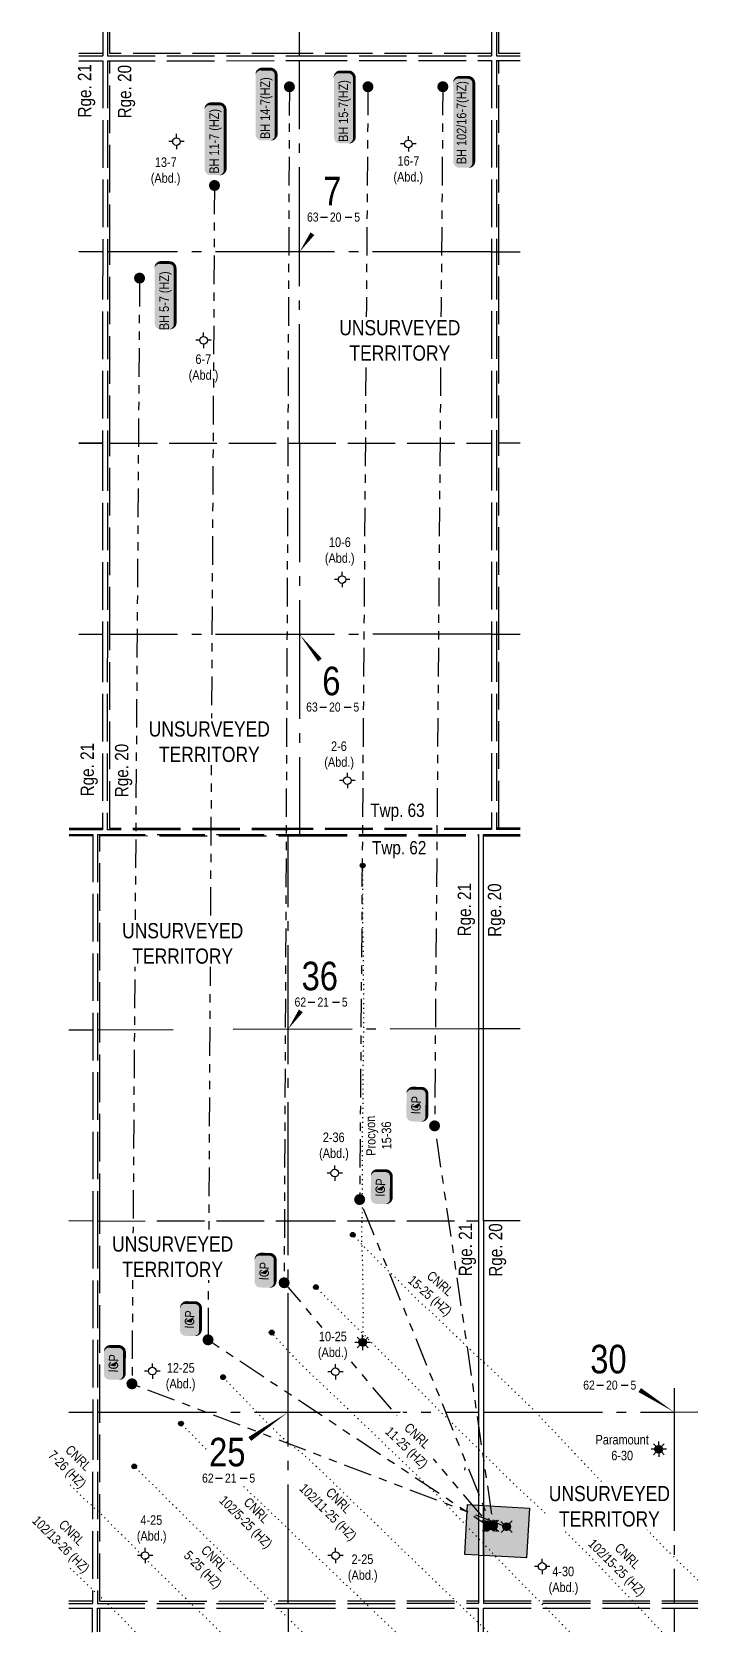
# Model space of a CAD drawing. Extents: x 492570 to 504268, y 6024618 to 6032974.
# Drawn here: x 502213 to 502913, y 6028718 to 6030400 of the extents above; entities that cross this region are included whole.
import ezdxf
from ezdxf.enums import TextEntityAlignment as Align

# ---------------------------------------------------------------- set-up
doc = ezdxf.new("R2010")
doc.units = 0
doc.header["$LTSCALE"] = 5
doc.header["$PDMODE"] = 34
doc.header["$PDSIZE"] = 0.03
for name, pattern in [('foc-DOT', [1, 0.2, -0.8]), ('foc-DRILLPATH', [14.75, 6, -1.75, 1.75, -1.75, 1.75, -1.75]), ('foc-QUARTERLINE', [33, 25, -3, 2, -3]), ('foc-TRAV', [1.875, 1.25, -0.625]), ('foc-UNSURVEYED', [12.5, 10, -2.5])]:
    doc.linetypes.add(name, pattern=pattern)
for name, color, linetype in [('10', 1, 'Continuous'), ('100052506221W500', 7, 'Continuous'), ('100112506221W500', 7, 'Continuous'), ('100153606221W500', 7, 'Continuous'), ('102052506221W500', 7, 'Continuous'), ('102112506221W500', 7, 'Continuous'), ('102152506221W500', 7, 'Continuous'), ('9', 3, 'Continuous'), ('AS-DRILL-T', 8, 'Continuous'), ('CG-NOTES', 7, 'Continuous'), ('D-TXT', 6, 'Continuous'), ('DETAIL-HZ-Existing', 8, 'foc-DOT'), ('DRILL-T', 8, 'Continuous'), ('F-WS-S', 8, 'Continuous'), ('L-MON', 1, 'Continuous'), ('L-QSEC', 8, 'foc-QUARTERLINE'), ('L-SEC', 7, 'Continuous'), ('L-SECLBL', 7, 'Continuous'), ('L-SECQ', 8, 'foc-QUARTERLINE'), ('L-UNS-T', 3, 'Continuous'), ('L-USEC', 7, 'foc-UNSURVEYED'), ('P-PDRILLPATH', 12, 'foc-DRILLPATH'), ('P-PROPOSED', 10, 'Continuous'), ('P-PROPOSED-H', 21, 'Continuous'), ('P-TRAV', 4, 'foc-TRAV'), ('T-CREEK', 160, 'Continuous')]:
    doc.layers.add(name, color=color, linetype=linetype)
doc.layers.add('F-WS-T', color=190, linetype='Continuous', lineweight=9)
doc.styles.add('80', font='ARIALN.TTF', dxfattribs={"height": 10})
doc.styles.add('80L', font='ARIALN.TTF', dxfattribs={"height": 10})
doc.styles.add('foc-LtypeFont', font='ARIALN.TTF', dxfattribs={"height": 7.35})
doc.styles.add('SIMPLEX', font='ARIALN.TTF')
doc.linetypes.add('foc-TOPO-flowdirection-NOLINE', pattern='A,0,[">",foc-LtypeFont,S=0.3,R=0,X=0,Y=-0.945],-20,[">",foc-LtypeFont,S=0.3,R=0,X=0,Y=-0.945],0', length=20)

# ---------------------------------------------------------------- blocks, each defined once
blk = doc.blocks.new('L-SECLBL')
at = {"layer": '9', "color": 7}
for p, q in [((-5.1, -27.8), (-12.3, -27.8)), ((20.7, -27.8), (13.5, -27.8))]:
    blk.add_line(p, q, dxfattribs=at)
at = {"layer": '10', "color": 2, "style": 'SIMPLEX'}
blk.add_attdef('SEC', text='', height=30, dxfattribs=at).set_placement((0, 0), align=Align.MIDDLE)
at = {"layer": '10', "color": 5, "style": '80L'}
blk.add_attdef('TWP', text='', height=9.5, dxfattribs=at).set_placement((-14.4, -27.4), align=Align.MIDDLE_RIGHT)
blk.add_attdef('RGE', text='', height=9.5, dxfattribs=at).set_placement((3.6, -27.4), align=Align.MIDDLE_CENTER)
blk.add_attdef('MER', text='', height=9.5, dxfattribs=at).set_placement((23.2, -27.4), align=Align.MIDDLE_LEFT)
blk = doc.blocks.new('GABD')
for p, q in [((-0.81, 0), (-1.62, 0)), ((0, 0.81), (0, 1.62)), ((1.62, 0), (0.81, 0)), ((0, -0.81), (0, -1.62))]:
    blk.add_line(p, q)
blk.add_circle((0, 0), 0.8)
blk = doc.blocks.new('GAS')
h = blk.add_hatch(color=255)
h.dxf.hatch_style = 1
edge = h.paths.add_edge_path()
edge.add_arc((0, 0), 0.9, 0, 360)
for p, q in [((-0.81, 0), (-1.62, 0)), ((-0.57, 0.57), (-1.14, 1.14)), ((0, 0.81), (0, 1.62)), ((0.57, 0.57), (1.14, 1.14)), ((1.62, 0), (0.81, 0)), ((-0.57, -0.57), (-1.14, -1.14)), ((0, -0.81), (0, -1.62)), ((1.14, -1.14), (0.57, -0.57))]:
    blk.add_line(p, q)
blk.add_circle((0, 0), 0.8)
blk = doc.blocks.new('*U81')
h = blk.add_hatch(color=254)
edge = h.paths.add_edge_path()
edge.add_line((-29, -11.5), (29, -11.5))
edge.add_arc((29, -5.5), 6, 270, 360)
edge.add_line((35, -5.5), (35, 4))
edge.add_arc((29, 4), 6, 0, 90)
edge.add_line((29, 10), (-29, 10))
edge.add_arc((-29, 4), 6, 90, 180)
edge.add_line((-35, 4), (-35, -5.5))
edge.add_arc((-29, -5.5), 6, 180, 270)
at = {"color": 1, "flags": 128}
blk.add_lwpolyline([(-29, -11.5, 3, 3, 0), (29, -11.5, 3, 3, 0.414214), (35, -5.5, 3, 3, 0), (35, 4, 3, 0, 0.414214), (29, 10, 0, 0, 0), (-29, 10, 0, 0, 0.414214), (-35, 4, 0, 0, 0), (-35, -5.5, 0, 3, 0.414214)], format="xyseb", close=True, dxfattribs=at)
blk.add_lwpolyline([(-21, -5, 0, 10, 0), (0, 0, 5, 5, 0)], format="xyseb", dxfattribs=at)
at = {"color": 1, "style": '80'}
blk.add_attdef('ENTER_TEXT_001', (-36, -5), '', height=10, dxfattribs=at)
blk = doc.blocks.new('*U83')
h = blk.add_hatch(color=254)
edge = h.paths.add_edge_path()
edge.add_line((-31.5, -11.5), (31.5, -11.5))
edge.add_arc((31.5, -5.5), 6, 270, 360)
edge.add_line((37.5, -5.5), (37.5, 4))
edge.add_arc((31.5, 4), 6, 0, 90)
edge.add_line((31.5, 10), (-31.5, 10))
edge.add_arc((-31.5, 4), 6, 90, 180)
edge.add_line((-37.5, 4), (-37.5, -5.5))
edge.add_arc((-31.5, -5.5), 6, 180, 270)
at = {"color": 1, "flags": 128}
blk.add_lwpolyline([(-31.5, -11.5, 3, 3, 0), (31.5, -11.5, 3, 3, 0.414214), (37.5, -5.5, 3, 3, 0), (37.5, 4, 3, 0, 0.414214), (31.5, 10, 0, 0, 0), (-31.5, 10, 0, 0, 0.414214), (-37.5, 4, 0, 0, 0), (-37.5, -5.5, 0, 3, 0.414214)], format="xyseb", close=True, dxfattribs=at)
blk.add_lwpolyline([(-21, -5, 0, 10, 0), (0, 0, 5, 5, 0)], format="xyseb", dxfattribs=at)
at = {"color": 1, "style": '80'}
blk.add_attdef('ENTER_TEXT_001', (-36, -5), '', height=10, dxfattribs=at)
blk = doc.blocks.new('plbh')
at = {"layer": 'L-MON'}
h = blk.add_hatch(color=255, dxfattribs=at)
h.dxf.hatch_style = 1
edge = h.paths.add_edge_path()
edge.add_arc((0, 0), 1.16, 0, 360)
h = blk.add_hatch(color=256, dxfattribs=at)
h.dxf.hatch_style = 1
h.paths.add_polyline_path([(-0.96, 0, 1), (0.96, 0, 1)])
h.paths.add_polyline_path([(0.91, 0, -1), (-0.91, 0, -1)], flags=16)
h.paths.add_polyline_path([(0.45, 0, -1), (-0.45, 0, -1)], flags=0)
h = blk.add_hatch(color=256, dxfattribs=at)
h.dxf.hatch_style = 1
h.paths.add_polyline_path([(-0.45, 0, 1), (0.45, 0, 1)])
h.paths.add_polyline_path([(0.4, 0, -1), (-0.4, 0, -1)], flags=16)
at = {"layer": 'L-MON', "color": 240}
for radius in [0.96, 0.91, 0.45, 0.4]:
    blk.add_circle((0, 0), radius, dxfattribs=at)
blk = doc.blocks.new('BH-Existing')
at = {"layer": 'AS-DRILL-T'}
h = blk.add_hatch(color=256, dxfattribs=at)
h.dxf.hatch_style = 1
edge = h.paths.add_edge_path()
edge.add_arc((0, 0), 0.5, 0, 360)
blk.add_circle((0, 0), 0.5, dxfattribs=at)
blk = doc.blocks.new('*U91')
h = blk.add_hatch(color=254)
edge = h.paths.add_edge_path()
edge.add_line((-11.5, -11.5), (11.5, -11.5))
edge.add_arc((11.5, -5.5), 6, 270, 360)
edge.add_line((17.5, -5.5), (17.5, 4))
edge.add_arc((11.5, 4), 6, 0, 90)
edge.add_line((11.5, 10), (-11.5, 10))
edge.add_arc((-11.5, 4), 6, 90, 180)
edge.add_line((-17.5, 4), (-17.5, -5.5))
edge.add_arc((-11.5, -5.5), 6, 180, 270)
at = {"color": 1, "flags": 128}
blk.add_lwpolyline([(-11.5, -11.5, 3, 3, 0), (11.5, -11.5, 3, 3, 0.414214), (17.5, -5.5, 3, 3, 0), (17.5, 4, 3, 0, 0.414214), (11.5, 10, 0, 0, 0), (-11.5, 10, 0, 0, 0.414214), (-17.5, 4, 0, 0, 0), (-17.5, -5.5, 0, 3, 0.414214)], format="xyseb", close=True, dxfattribs=at)
blk.add_lwpolyline([(-3.6, -1.8, 0, 10, 0), (0, 0, 5, 5, 0)], format="xyseb", dxfattribs=at)
at = {"color": 1, "style": '80'}
blk.add_attdef('ENTER_TEXT_001', (-36, -5), '', height=10, dxfattribs=at)
blk = doc.blocks.new('*U94')
h = blk.add_hatch(color=254)
edge = h.paths.add_edge_path()
edge.add_line((-41.5, -11.5), (41.5, -11.5))
edge.add_arc((41.5, -5.5), 6, 270, 360)
edge.add_line((47.5, -5.5), (47.5, 4))
edge.add_arc((41.5, 4), 6, 0, 90)
edge.add_line((41.5, 10), (-41.5, 10))
edge.add_arc((-41.5, 4), 6, 90, 180)
edge.add_line((-47.5, 4), (-47.5, -5.5))
edge.add_arc((-41.5, -5.5), 6, 180, 270)
at = {"color": 1, "flags": 128}
blk.add_lwpolyline([(-41.5, -11.5, 3, 3, 0), (41.5, -11.5, 3, 3, 0.414214), (47.5, -5.5, 3, 3, 0), (47.5, 4, 3, 0, 0.414214), (41.5, 10, 0, 0, 0), (-41.5, 10, 0, 0, 0.414214), (-47.5, 4, 0, 0, 0), (-47.5, -5.5, 0, 3, 0.414214)], format="xyseb", close=True, dxfattribs=at)
blk.add_lwpolyline([(-33.4, -2.8, 0, 10, 0), (0, 0, 5, 5, 0)], format="xyseb", dxfattribs=at)
at = {"color": 1, "style": '80'}
blk.add_attdef('ENTER_TEXT_001', (-36, -5), '', height=10, dxfattribs=at)
blk = doc.blocks.new('*U97')
h = blk.add_hatch(color=254)
edge = h.paths.add_edge_path()
edge.add_line((-31.5, -11.5), (31.5, -11.5))
edge.add_arc((31.5, -5.5), 6, 270, 360)
edge.add_line((37.5, -5.5), (37.5, 4))
edge.add_arc((31.5, 4), 6, 0, 90)
edge.add_line((31.5, 10), (-31.5, 10))
edge.add_arc((-31.5, 4), 6, 90, 180)
edge.add_line((-37.5, 4), (-37.5, -5.5))
edge.add_arc((-31.5, -5.5), 6, 180, 270)
at = {"color": 1, "flags": 128}
blk.add_lwpolyline([(-31.5, -11.5, 3, 3, 0), (31.5, -11.5, 3, 3, 0.414214), (37.5, -5.5, 3, 3, 0), (37.5, 4, 3, 0, 0.414214), (31.5, 10, 0, 0, 0), (-31.5, 10, 0, 0, 0.414214), (-37.5, 4, 0, 0, 0), (-37.5, -5.5, 0, 3, 0.414214)], format="xyseb", close=True, dxfattribs=at)
blk.add_lwpolyline([(-33.4, -2.8, 0, 10, 0), (0, 0, 5, 5, 0)], format="xyseb", dxfattribs=at)
at = {"color": 1, "style": '80'}
blk.add_attdef('ENTER_TEXT_001', (-36, -5), '', height=10, dxfattribs=at)
blk = doc.blocks.new('*U98')
h = blk.add_hatch(color=254)
edge = h.paths.add_edge_path()
edge.add_line((-31.5, -11.5), (31.5, -11.5))
edge.add_arc((31.5, -5.5), 6, 270, 360)
edge.add_line((37.5, -5.5), (37.5, 4))
edge.add_arc((31.5, 4), 6, 0, 90)
edge.add_line((31.5, 10), (-31.5, 10))
edge.add_arc((-31.5, 4), 6, 90, 180)
edge.add_line((-37.5, 4), (-37.5, -5.5))
edge.add_arc((-31.5, -5.5), 6, 180, 270)
at = {"color": 1, "flags": 128}
blk.add_lwpolyline([(-31.5, -11.5, 3, 3, 0), (31.5, -11.5, 3, 3, 0.414214), (37.5, -5.5, 3, 3, 0), (37.5, 4, 3, 0, 0.414214), (31.5, 10, 0, 0, 0), (-31.5, 10, 0, 0, 0.414214), (-37.5, 4, 0, 0, 0), (-37.5, -5.5, 0, 3, 0.414214)], format="xyseb", close=True, dxfattribs=at)
blk.add_lwpolyline([(-33.4, -2.8, 0, 10, 0), (0, 0, 5, 5, 0)], format="xyseb", dxfattribs=at)
at = {"color": 1, "style": '80'}
blk.add_attdef('ENTER_TEXT_001', (-36, -5), '', height=10, dxfattribs=at)
blk = doc.blocks.new('WC')
at = {"layer": 'L-MON'}
h = blk.add_hatch(color=255, dxfattribs=at)
h.dxf.hatch_style = 1
edge = h.paths.add_edge_path()
edge.add_arc((0, 0), 0.9, 0, 360)
at = {"layer": 'L-MON', "color": 240, "flags": 128}
for points in [[(-0.62, 0.5), (-1.23, 1.12)], [(0.52, 0.61), (1.13, 1.21)], [(-1.18, -1.18), (-0.56, -0.57)], [(1.16, -1.18), (0.56, -0.57)]]:
    blk.add_lwpolyline(points, dxfattribs=at)
at = {"layer": 'L-MON', "color": 240}
for radius in [0.8, 0.373]:
    blk.add_circle((0, 0), radius, dxfattribs=at)

msp = doc.modelspace()

# ---------------------------------------------------------------- hatches: boundary and pattern name
at = {"layer": 'P-PROPOSED-H'}
h = msp.add_hatch(color=256, dxfattribs=at)
h.dxf.hatch_style = 1
h.paths.add_polyline_path([(502682.243, 6028851.544), (502682.253, 6028798.989), (502667.726, 6028799.802), (502670.658, 6028852.192)])
h = msp.add_hatch(color=256, dxfattribs=at)
h.dxf.hatch_style = 1
h.paths.add_polyline_path([(502687.269, 6028851.262), (502735.522, 6028848.562), (502732.59, 6028796.172), (502687.279, 6028798.708)])

# ---------------------------------------------------------------- linework, layer by layer
at = {"layer": '100052506221W500'}
msp.add_point((502320.321, 6028892.33), dxfattribs=at)
at = {"layer": '100112506221W500'}
msp.add_point((502464.797, 6029033.075), dxfattribs=at)
at = {"layer": '100153606221W500'}
msp.add_point((502560.366, 6029523.868), dxfattribs=at)
at = {"layer": '102052506221W500'}
msp.add_point((502369.441, 6028937.267), dxfattribs=at)
at = {"layer": '102112506221W500'}
msp.add_point((502413.688, 6028986.131), dxfattribs=at)
at = {"layer": '102152506221W500'}
msp.add_point((502511.228, 6029080.801), dxfattribs=at)
at = {"layer": 'DETAIL-HZ-Existing', "flags": 128}
for points in [[(502560.368, 6029022.628), (502560.411, 6029022.645), (502560.461, 6029022.605), (502560.451, 6029022.538), (502560.443, 6029022.473), (502560.431, 6029022.398), (502560.423, 6029022.333), (502560.421, 6029022.308), (502560.411, 6029022.258), (502560.403, 6029022.205), (502560.403, 6029022.148), (502560.406, 6029022.118), (502560.421, 6029022.055), (502560.438, 6029021.995), (502560.461, 6029021.948), (502560.501, 6029021.92), (502560.563, 6029021.888), (502560.636, 6029021.853), (502560.771, 6029021.77), (502560.898, 6029021.675), (502560.958, 6029021.625), (502561.048, 6029021.548), (502561.113, 6029021.473), (502561.108, 6029021.403), (502561.053, 6029021.405), (502560.993, 6029021.503), (502560.941, 6029021.573), (502560.858, 6029021.645), (502560.753, 6029021.758), (502560.678, 6029021.865), (502560.581, 6029021.973), (502560.441, 6029022.085), (502560.326, 6029022.19), (502560.231, 6029022.278), (502560.141, 6029022.345), (502560.091, 6029022.365), (502560.061, 6029022.34), (502560.086, 6029022.318), (502560.173, 6029022.353), (502560.233, 6029022.373), (502560.313, 6029022.373), (502560.483, 6029022.408), (502560.583, 6029022.473), (502560.618, 6029022.535), (502560.683, 6029022.555), (502560.803, 6029022.608), (502560.943, 6029022.67), (502561.076, 6029022.69), (502561.093, 6029022.698), (502561.096, 6029022.71), (502561.098, 6029022.73), (502561.116, 6029022.823), (502561.146, 6029023), (502561.168, 6029023.228), (502561.163, 6029023.53), (502561.148, 6029023.903), (502561.138, 6029024.343), (502561.121, 6029024.818), (502561.088, 6029025.343), (502561.036, 6029025.91), (502560.971, 6029026.523), (502560.931, 6029027.203), (502560.926, 6029027.895), (502560.941, 6029028.515), (502560.946, 6029029.14), (502560.952, 6029029.793), (502560.952, 6029030.53), (502560.947, 6029031.388), (502560.954, 6029032.295), (502560.969, 6029033.218), (502560.99, 6029034.193), (502561.02, 6029035.303), (502561.047, 6029036.445), (502561.058, 6029037.653), (502561.048, 6029038.948), (502561.008, 6029040.305), (502560.976, 6029041.683), (502560.971, 6029043.048), (502560.973, 6029044.593), (502560.979, 6029046.198), (502561.001, 6029047.836), (502561.042, 6029049.501), (502561.077, 6029051.258), (502561.089, 6029053.091), (502561.095, 6029054.948), (502561.095, 6029056.776), (502561.078, 6029058.621), (502561.063, 6029060.463), (502561.058, 6029062.318), (502561.041, 6029064.111), (502561.006, 6029065.966), (502560.969, 6029067.728), (502560.919, 6029069.483), (502560.867, 6029071.236), (502560.829, 6029072.993), (502560.815, 6029074.791), (502560.807, 6029076.628), (502560.8, 6029078.416), (502560.788, 6029080.186), (502560.768, 6029081.908), (502560.743, 6029083.753), (502560.714, 6029085.586), (502560.674, 6029087.316), (502560.626, 6029089.156), (502560.579, 6029091.049), (502560.552, 6029092.926), (502560.552, 6029094.889), (502560.552, 6029096.759), (502560.553, 6029098.801), (502560.545, 6029100.859), (502560.501, 6029102.959), (502560.436, 6029105.074), (502560.381, 6029107.056), (502560.319, 6029109.206), (502560.247, 6029111.349), (502560.165, 6029113.516), (502560.07, 6029115.691), (502559.985, 6029117.814), (502559.913, 6029119.944), (502559.846, 6029122.092), (502559.786, 6029124.334), (502559.724, 6029126.599), (502559.654, 6029128.877), (502559.582, 6029131.149), (502559.517, 6029133.444), (502559.49, 6029135.742), (502559.5, 6029138.219), (502559.538, 6029140.564), (502559.583, 6029142.772), (502559.631, 6029145.124), (502559.684, 6029147.519), (502559.752, 6029149.849), (502559.832, 6029152.192), (502559.874, 6029153.204), (502560.015, 6029156.699), (502560.068, 6029158.767), (502560.11, 6029161.174), (502560.148, 6029163.524), (502560.174, 6029165.927), (502560.179, 6029168.33), (502560.177, 6029170.73), (502560.177, 6029173.08), (502560.175, 6029175.485), (502560.16, 6029177.837), (502560.155, 6029180.185), (502560.178, 6029182.605), (502560.206, 6029184.995), (502560.206, 6029187.392), (502560.212, 6029189.632), (502560.232, 6029192.047), (502560.262, 6029194.427), (502560.297, 6029196.74), (502560.318, 6029199.092), (502560.338, 6029201.522), (502560.361, 6029206.265), (502560.347, 6029210.97), (502560.32, 6029215.563), (502560.273, 6029220.325), (502560.181, 6029225.165), (502560.087, 6029229.685), (502560.06, 6029234.265), (502560.135, 6029239.075), (502560.251, 6029243.728), (502560.349, 6029248.435), (502560.455, 6029253.253), (502560.573, 6029258.058), (502560.676, 6029262.868), (502560.746, 6029267.713), (502560.789, 6029272.556), (502560.788, 6029277.266), (502560.763, 6029282.018), (502560.759, 6029286.791), (502560.739, 6029291.558), (502560.775, 6029296.238), (502560.89, 6029301.046), (502560.966, 6029305.886), (502561.009, 6029310.719), (502561.072, 6029315.481), (502561.158, 6029320.186), (502561.223, 6029324.844), (502561.247, 6029329.514), (502561.26, 6029334.356), (502561.325, 6029339.101), (502561.401, 6029343.836), (502561.441, 6029348.544), (502561.485, 6029353.264), (502561.525, 6029357.922), (502561.546, 6029362.732), (502561.531, 6029367.427), (502561.492, 6029372.084), (502561.462, 6029376.737), (502561.468, 6029381.512), (502561.509, 6029386.217), (502561.532, 6029390.894), (502561.495, 6029395.642), (502561.433, 6029400.435), (502561.384, 6029405.132), (502561.309, 6029410.427), (502561.232, 6029415.117), (502561.193, 6029419.805), (502561.181, 6029424.48), (502561.152, 6029429.217), (502561.115, 6029433.98), (502561.045, 6029438.75), (502560.936, 6029443.608), (502560.841, 6029448.38), (502560.71, 6029453.133), (502560.565, 6029457.965), (502560.508, 6029462.625), (502560.509, 6029467.383), (502560.524, 6029472.228), (502560.533, 6029476.976), (502560.541, 6029481.766), (502560.564, 6029486.621), (502560.572, 6029491.301), (502560.577, 6029496.121), (502560.586, 6029500.876), (502560.586, 6029505.643), (502560.549, 6029510.413), (502560.492, 6029515.084), (502560.423, 6029520.381), (502560.368, 6029523.881)], [(502912.728, 6028772.602), (502908.311, 6028776.91), (502903.362, 6028781.703), (502888.419, 6028796.181), (502883.5, 6028800.944), (502878.534, 6028805.76), (502873.707, 6028810.651), (502868.938, 6028815.697), (502864.189, 6028820.7), (502859.365, 6028825.786), (502854.673, 6028830.764), (502849.931, 6028835.728), (502845.15, 6028840.731), (502835.639, 6028850.778), (502830.884, 6028855.761), (502826.115, 6028860.78), (502821.349, 6028865.81), (502811.863, 6028875.795), (502807.101, 6028880.816), (502802.307, 6028885.874), (502792.836, 6028895.936), (502788.094, 6028900.944), (502783.283, 6028905.978), (502773.797, 6028915.982), (502769.05, 6028920.993), (502764.263, 6028926.024), (502754.803, 6028936.01), (502749.946, 6028941.134), (502745.289, 6028946.057), (502740.435, 6028951.063), (502730.652, 6028960.747), (502725.695, 6028965.581), (502720.716, 6028970.386), (502710.825, 6028979.966), (502705.849, 6028984.824), (502700.875, 6028989.657), (502695.908, 6028994.433), (502685.612, 6029003.627), (502680.353, 6029008.268), (502675.389, 6029012.984), (502670.42, 6029017.762), (502665.441, 6029022.578), (502660.497, 6029027.384), (502655.525, 6029032.214), (502650.601, 6029037.063), (502645.677, 6029041.881), (502640.7, 6029046.709), (502635.739, 6029051.523), (502630.64, 6029056.211), (502625.358, 6029060.669), (502620.292, 6029065.14), (502615.395, 6029070.038), (502605.617, 6029079.753), (502600.738, 6029084.636), (502595.971, 6029089.677), (502591.009, 6029094.485), (502585.935, 6029099.106), (502580.939, 6029103.987), (502576.129, 6029108.915), (502566.441, 6029118.684), (502561.57, 6029123.643), (502552.044, 6029133.63), (502549.95, 6029135.834)], [(502874.721, 6028718.449), (502872.579, 6028720.693), (502863.138, 6028730.745), (502858.642, 6028735.504), (502853.617, 6028740.757), (502848.813, 6028745.795), (502844.292, 6028750.561), (502839.302, 6028755.817), (502834.803, 6028760.553), (502829.664, 6028765.934), (502824.937, 6028770.872), (502815.674, 6028780.664), (502810.685, 6028785.97), (502805.978, 6028790.953), (502796.377, 6028800.8), (502791.471, 6028805.703), (502786.914, 6028810.264), (502781.715, 6028815.463), (502776.811, 6028820.356), (502772.184, 6028824.759), (502766.89, 6028829.603), (502761.851, 6028834.228), (502756.895, 6028838.819), (502751.518, 6028843.89), (502746.834, 6028848.283), (502736.658, 6028857.682), (502731.574, 6028862.391), (502726.27, 6028867.294), (502721.261, 6028871.935), (502716.279, 6028876.655), (502711.19, 6028881.599), (502706.331, 6028886.374), (502701.422, 6028891.27), (502696.75, 6028895.951), (502691.659, 6028901.055), (502686.755, 6028905.938), (502681.825, 6028910.821), (502677.176, 6028915.407), (502672.272, 6028920.226), (502667.06, 6028925.361), (502657.437, 6028934.796), (502652.501, 6028939.616), (502642.7, 6028949.346), (502637.528, 6028954.571), (502632.691, 6028959.467), (502628.2, 6028964.016), (502622.956, 6028969.284), (502618.354, 6028973.892), (502608.436, 6028983.917), (502603.527, 6028988.87), (502598.665, 6028993.713), (502589.002, 6029003.29), (502583.975, 6029008.298), (502579.071, 6029013.169), (502574.337, 6029017.885), (502564.406, 6029027.874), (502559.507, 6029032.768), (502554.788, 6029037.436), (502549.831, 6029042.332), (502544.764, 6029047.393), (502535.216, 6029056.992), (502530.147, 6029062.075), (502525.268, 6029066.946), (502513.004, 6029079.04), (502511.223, 6029080.791)], [(502777.677, 6028718.412), (502776.263, 6028719.854), (502771.566, 6028724.692), (502766.697, 6028729.615), (502761.698, 6028734.691), (502757.016, 6028739.48), (502751.994, 6028744.591), (502747.305, 6028749.319), (502742.454, 6028754.217), (502737.599, 6028759.136), (502732.763, 6028764.041), (502728.049, 6028768.835), (502718.188, 6028778.922), (502713.436, 6028783.835), (502703.865, 6028793.847), (502699.114, 6028798.768), (502684.726, 6028813.875), (502679.977, 6028818.899), (502675.393, 6028823.605), (502670.619, 6028828.628), (502665.587, 6028833.944), (502660.858, 6028838.96), (502656.161, 6028843.966), (502650.454, 6028849.874), (502641.768, 6028858.908), (502636.987, 6028863.852), (502632.04, 6028868.77), (502627.076, 6028873.558), (502622.204, 6028878.247), (502617.24, 6028883.033), (502612.261, 6028887.826), (502602.318, 6028897.43), (502592.397, 6028907.019), (502587.348, 6028911.928), (502582.484, 6028916.653), (502572.488, 6028926.193), (502567.537, 6028930.986), (502562.43, 6028935.857), (502552.267, 6028945.316), (502544.099, 6028953.181), (502537.439, 6028959.743), (502532.49, 6028964.559), (502517.398, 6028978.752), (502507.487, 6028988.161), (502497.579, 6028997.802), (502492.665, 6029002.618), (502478.435, 6029017.671), (502469.109, 6029027.94), (502466.741, 6029030.68), (502464.795, 6029033.079)], [(502691.909, 6028718.379), (502685.913, 6028724.164), (502680.899, 6028728.97), (502675.922, 6028733.743), (502670.968, 6028738.531), (502665.984, 6028743.342), (502660.947, 6028748.165), (502655.948, 6028752.929), (502650.969, 6028757.687), (502645.975, 6028762.47), (502640.968, 6028767.269), (502636.022, 6028772.049), (502631.303, 6028776.648), (502626.114, 6028781.676), (502611.159, 6028796.044), (502606.242, 6028800.869), (502601.288, 6028805.728), (502591.417, 6028815.349), (502586.453, 6028820.203), (502581.469, 6028824.986), (502576.497, 6028829.807), (502571.566, 6028834.583), (502561.63, 6028844.037), (502556.568, 6028848.918), (502551.622, 6028853.711), (502546.555, 6028858.489), (502541.656, 6028863.283), (502536.704, 6028868.219), (502531.785, 6028873.009), (502526.821, 6028877.828), (502516.828, 6028887.389), (502511.874, 6028892.185), (502506.985, 6028896.961), (502496.609, 6028906.185), (502491.515, 6028910.083), (502485.957, 6028914.104), (502480.585, 6028918.46), (502475.518, 6028923.065), (502470.472, 6028927.866), (502460.661, 6028937.58), (502455.757, 6028942.466), (502450.92, 6028947.382), (502446.211, 6028952.318), (502441.362, 6028957.357), (502436.55, 6028962.315), (502431.746, 6028967.283), (502422.195, 6028977.215), (502419.944, 6028979.574), (502413.687, 6028986.12)], [(502395.77, 6028910.409), (502394.837, 6028911.347), (502390.012, 6028916.31), (502380.382, 6028926.157), (502375.865, 6028930.743), (502369.443, 6028937.271)], [(502496.701, 6028718.31), (502493.822, 6028721.115), (502488.976, 6028725.864), (502483.917, 6028730.852), (502479.012, 6028735.716), (502469.382, 6028745.277), (502464.355, 6028750.323), (502459.441, 6028755.181), (502454.679, 6028759.82), (502449.59, 6028764.856), (502444.729, 6028769.689), (502439.799, 6028774.547), (502434.99, 6028779.253), (502429.914, 6028784.234), (502424.957, 6028789.082), (502419.933, 6028794.021), (502414.999, 6028798.884), (502410.1, 6028803.745), (502405.571, 6028808.288), (502395.405, 6028818.292), (502390.416, 6028823.131), (502385.474, 6028827.972), (502380.542, 6028832.87), (502375.653, 6028837.703), (502369.711, 6028843.479), (502366.108, 6028847.008), (502361.216, 6028851.851), (502358.247, 6028854.797), (502331.719, 6028881.096), (502320.325, 6028892.332)], [(502410.787, 6028718.28), (502403.602, 6028725.335), (502398.575, 6028730.27), (502393.725, 6028735.071), (502377.922, 6028749.91), (502372.65, 6028754.923), (502367.708, 6028759.894), (502356.122, 6028771.333), (502335.627, 6028791.577), (502321.663, 6028805.774), (502316.536, 6028811.027), (502311.509, 6028816.035), (502306.532, 6028820.983), (502301.366, 6028826.216), (502296.279, 6028831.362), (502291.154, 6028836.53), (502286.055, 6028841.648), (502280.93, 6028846.546), (502275.598, 6028851.277), (502269.996, 6028856.19), (502264.882, 6028860.938), (502254.613, 6028871.417), (502251.674, 6028874.502)], [(502595.02, 6028718.344), (502593.799, 6028719.511), (502583.746, 6028728.95), (502578.724, 6028733.709), (502568.768, 6028743.22), (502558.738, 6028752.774), (502553.753, 6028757.54), (502548.777, 6028762.326), (502543.803, 6028767.122), (502538.816, 6028771.898), (502523.841, 6028786.185), (502518.845, 6028790.968), (502513.868, 6028795.729), (502508.861, 6028800.498), (502498.958, 6028810.134), (502484.178, 6028824.619), (502479.209, 6028829.428), (502474.203, 6028834.223), (502469.189, 6028838.957), (502464.174, 6028843.705), (502459.173, 6028848.481), (502454.174, 6028853.244), (502449.217, 6028857.932), (502444.173, 6028862.761), (502439.189, 6028867.529), (502435.602, 6028870.931)], [(502321.425, 6028718.248), (502316.575, 6028723.299), (502311.633, 6028728.432), (502306.614, 6028733.571), (502296.37, 6028743.797), (502290.996, 6028749.027), (502280.659, 6028758.946), (502270.228, 6028768.89), (502259.799, 6028778.911), (502254.612, 6028783.834), (502251.652, 6028786.59)]]:
    msp.add_lwpolyline(points, dxfattribs=at)
at = {"layer": 'L-QSEC'}
for p, q in [((502494.075, 6030375.134), (502494.078, 6030400.121)), ((502287.179, 6030168.965), (502262.192, 6030168.986)), ((502695.887, 6030169.17), (502292.205, 6030168.967)), ((502695.887, 6030169.17), (502725.899, 6030169.192)), ((502494.019, 6029968.03), (502493.964, 6029555.285)), ((502287.054, 6029766.893), (502262.066, 6029766.915)), ((502695.903, 6029767.088), (502294.594, 6029766.897)), ((502481.96, 6029150.326), (502482.014, 6029555.29)), ((502251.792, 6029351.18), (502276.779, 6029351.273)), ((502281.805, 6029351.292), (502361.154, 6029351.587)), ((502424.246, 6029351.822), (502682.169, 6029352.783))]:
    msp.add_line(p, q, dxfattribs=at)
at = {"layer": 'L-QSEC', "flags": 128}
for points in [[(502494.019, 6029968.03), (502494.074, 6030370.108)], [(502695.903, 6029767.088), (502725.916, 6029767.109)], [(502682.169, 6029352.783), (502725.934, 6029352.657)]]:
    msp.add_lwpolyline(points, dxfattribs=at)
at = {"layer": 'L-SEC'}
for p, q in [((502682.173, 6029556.457), (502682.165, 6029150.373)), ((502687.253, 6029150.406), (502687.199, 6029556.454)), ((502682.165, 6029150.373), (502682.224, 6028949.424)), ((502687.192, 6029150.376), (502687.25, 6028949.425)), ((502682.224, 6028949.424), (502682.263, 6028748.388)), ((502687.25, 6028949.425), (502687.289, 6028748.39)), ((502682.268, 6028718.375), (502682.263, 6028743.362)), ((502687.294, 6028718.377), (502687.29, 6028743.363))]:
    msp.add_line(p, q, dxfattribs=at)
at = {"layer": 'L-SECLBL', "flags": 128}
for points in [[(502494.047, 6030169.069, 0, 4.997, 0), (502507.541, 6030188.197, 0, 0, 0)], [(502493.992, 6029766.992, 0, 4.997, 0), (502515.455, 6029739.982, 0, 0, 0)], [(502481.987, 6029352.037, 0, 4.997, 0), (502495.481, 6029371.166, 0, 0, 0)], [(502887.7, 6028949.458, 0, 4.997, 0), (502851.508, 6028972.542, 0, 0, 0)], [(502481.979, 6028949.306, 0, 4.997, 0), (502441.783, 6028921.133, 0, 0, 0)]]:
    msp.add_lwpolyline(points, format="xyseb", dxfattribs=at)
at = {"layer": 'L-SECQ'}
for p, q in [((502481.959, 6028743.285), (502481.958, 6028718.299)), ((502887.752, 6028743.434), (502887.759, 6028718.453))]:
    msp.add_line(p, q, dxfattribs=at)
at = {"layer": 'L-SECQ', "flags": 128}
for points in [[(502481.96, 6028949.34), (502481.96, 6029150.326)], [(502887.672, 6028974.479), (502887.681, 6028949.492)], [(502251.693, 6028949.244), (502276.68, 6028949.254)], [(502281.706, 6028949.256), (502481.96, 6028949.34)], [(502481.959, 6028748.312), (502481.96, 6028949.34)], [(502481.96, 6028949.34), (502682.224, 6028949.424)], [(502687.25, 6028949.425), (502887.681, 6028949.492)], [(502887.681, 6028949.492), (502912.667, 6028949.501)], [(502887.681, 6028949.492), (502887.75, 6028748.461)]]:
    msp.add_lwpolyline(points, dxfattribs=at)
at = {"layer": 'L-USEC'}
for p, q in [((502287.251, 6030400.024), (502287.243, 6030375.027)), ((502292.277, 6030400.026), (502292.27, 6030375.03)), ((502294.783, 6030377.545), (502294.79, 6030400.028)), ((502695.879, 6030400.224), (502695.88, 6030375.238)), ((502695.879, 6030400.224), (502695.88, 6030377.751)), ((502700.906, 6030400.227), (502700.907, 6030375.241)), ((502703.42, 6030377.756), (502703.419, 6030400.229)), ((502262.256, 6030375.048), (502287.243, 6030375.027)), ((502287.244, 6030377.54), (502262.257, 6030377.561)), ((502262.255, 6030370.021), (502287.241, 6030370.001)), ((502262.129, 6029967.95), (502287.116, 6029967.929)), ((502287.116, 6029967.929), (502262.129, 6029967.95)), ((502251.842, 6029555.418), (502276.829, 6029555.39)), ((502251.844, 6029556.682), (502276.83, 6029556.655)), ((502276.729, 6029150.277), (502251.743, 6029150.304)), ((502281.755, 6029150.278), (502481.96, 6029150.326)), ((502481.96, 6029150.326), (502682.165, 6029150.373)), ((502251.642, 6028743.198), (502276.628, 6028743.207)), ((502251.643, 6028748.224), (502276.63, 6028748.234)), ((502276.631, 6028750.748), (502251.644, 6028750.776)), ((502281.655, 6028743.209), (502481.959, 6028743.285)), ((502281.657, 6028748.236), (502481.959, 6028748.312)), ((502284.17, 6028750.751), (502481.959, 6028750.826)), ((502481.959, 6028750.826), (502682.261, 6028750.903)), ((502481.959, 6028748.312), (502682.262, 6028748.388)), ((502481.959, 6028743.285), (502682.263, 6028743.362))]:
    msp.add_line(p, q, dxfattribs=at)
at = {"layer": 'L-USEC', "flags": 128}
for points in [[(502292.27, 6030375.03), (502393.168, 6030375.082), (502494.071, 6030375.134)], [(502494.075, 6030377.647), (502393.172, 6030377.595), (502393.172, 6030377.595), (502294.783, 6030377.545)], [(502494.072, 6030375.134), (502588.804, 6030375.178), (502594.974, 6030375.182), (502695.878, 6030375.238)], [(502695.88, 6030377.751), (502594.977, 6030377.699), (502494.075, 6030377.647)], [(502700.907, 6030375.241), (502725.89, 6030375.26)], [(502725.89, 6030377.773), (502703.42, 6030377.756)], [(502287.241, 6030370.001), (502287.21, 6030269.483), (502287.179, 6030168.965)], [(502292.268, 6030369.999), (502292.237, 6030269.481), (502292.205, 6030168.963)], [(502292.268, 6030370.003), (502393.17, 6030370.055), (502494.074, 6030370.108)], [(502294.718, 6030168.969), (502294.75, 6030269.487), (502294.781, 6030370.005)], [(502494.074, 6030370.108), (502588.806, 6030370.152), (502594.977, 6030370.155), (502695.88, 6030370.211)], [(502695.88, 6030370.211), (502695.884, 6030269.691), (502695.887, 6030169.17)], [(502700.907, 6030370.215), (502725.89, 6030370.233)], [(502700.907, 6030370.215), (502700.911, 6030269.691), (502700.914, 6030169.17)], [(502703.427, 6030169.175), (502703.424, 6030269.696), (502703.42, 6030370.217)], [(502287.179, 6030168.965), (502287.148, 6030068.447), (502287.116, 6029967.929)], [(502292.205, 6030168.963), (502292.174, 6030068.445), (502292.143, 6029967.928)], [(502294.656, 6029967.933), (502294.687, 6030068.451), (502294.718, 6030168.969)], [(502695.887, 6030169.17), (502695.891, 6030068.649), (502695.895, 6029968.129)], [(502700.914, 6030169.17), (502700.918, 6030068.649), (502700.922, 6029968.129)], [(502703.435, 6029968.134), (502703.431, 6030068.655), (502703.427, 6030169.175)], [(502294.656, 6029967.933), (502393.08, 6029967.981), (502494.019, 6029968.03), (502594.957, 6029968.079), (502695.895, 6029968.129)], [(502695.895, 6029968.129), (502695.899, 6029867.608), (502695.903, 6029767.088)], [(502700.922, 6029968.129), (502700.926, 6029867.609), (502700.93, 6029767.088)], [(502725.908, 6029968.15), (502703.435, 6029968.134)], [(502703.443, 6029767.093), (502703.439, 6029867.614), (502703.435, 6029968.134)], [(502287.116, 6029967.929), (502287.085, 6029867.411), (502287.054, 6029766.893)], [(502292.143, 6029967.928), (502292.111, 6029867.41), (502292.08, 6029766.892)], [(502294.594, 6029766.897), (502294.625, 6029867.415), (502294.656, 6029967.933)], [(502287.054, 6029766.893), (502287.023, 6029664.849), (502286.991, 6029561.539)], [(502292.08, 6029766.892), (502292.049, 6029664.847), (502292.018, 6029561.535)], [(502294.531, 6029562.809), (502294.563, 6029664.853), (502294.594, 6029766.897)], [(502695.903, 6029767.088), (502695.907, 6029665.085), (502695.912, 6029561.818)], [(502700.93, 6029767.088), (502700.934, 6029665.085), (502700.938, 6029561.821)], [(502703.451, 6029563.087), (502703.447, 6029665.091), (502703.443, 6029767.093)], [(502286.99, 6029561.539), (502284.37, 6029561.542), (502276.83, 6029561.548), (502251.843, 6029561.569)], [(502286.991, 6029562.804), (502284.371, 6029562.806), (502276.831, 6029562.812), (502251.844, 6029562.833)], [(502276.829, 6029556.655), (502276.804, 6029453.344), (502276.779, 6029351.298), (502276.754, 6029250.787), (502276.729, 6029150.277)], [(502281.856, 6029556.652), (502281.83, 6029453.343), (502281.805, 6029351.297), (502281.781, 6029250.786), (502281.756, 6029150.275)], [(502281.856, 6029556.652), (502286.99, 6029556.65), (502294.53, 6029556.646), (502381.934, 6029556.604), (502392.989, 6029556.598), (502482.015, 6029556.555), (502493.964, 6029556.549)], [(502284.318, 6029351.301), (502284.344, 6029453.344), (502284.369, 6029555.387)], [(502284.369, 6029555.387), (502286.989, 6029555.386), (502294.529, 6029555.382), (502381.934, 6029555.339), (502392.989, 6029555.334), (502482.014, 6029555.29), (502493.964, 6029555.285)], [(502493.966, 6029561.68), (502482.016, 6029561.672), (502392.991, 6029561.611), (502381.936, 6029561.604), (502292.018, 6029561.543)], [(502493.965, 6029562.945), (502482.015, 6029562.937), (502392.99, 6029562.876), (502381.935, 6029562.868), (502381.935, 6029562.868), (502294.531, 6029562.809)], [(502493.964, 6029556.549), (502582.095, 6029556.506), (502594.938, 6029556.5), (502682.174, 6029556.457)], [(502493.964, 6029555.285), (502582.094, 6029555.241), (502594.937, 6029555.235), (502682.173, 6029555.193)], [(502695.912, 6029563.082), (502687.198, 6029563.076), (502682.172, 6029563.073), (502594.938, 6029563.013), (502582.094, 6029563.005), (502493.965, 6029562.945)], [(502695.913, 6029561.818), (502687.199, 6029561.812), (502682.173, 6029561.808), (502594.939, 6029561.749), (502582.094, 6029561.74), (502493.966, 6029561.68)], [(502687.198, 6029556.462), (502725.925, 6029556.503)], [(502687.199, 6029555.198), (502725.925, 6029555.238)], [(502725.925, 6029563.103), (502700.938, 6029563.085)], [(502725.925, 6029561.839), (502700.939, 6029561.821)], [(502284.269, 6029150.279), (502284.294, 6029250.79), (502284.318, 6029351.301)], [(502276.729, 6029150.277), (502276.705, 6029049.766), (502276.68, 6028949.255)], [(502281.756, 6029150.275), (502281.731, 6029049.765), (502281.706, 6028949.254)], [(502284.219, 6028949.257), (502284.244, 6029049.768), (502284.269, 6029150.279)], [(502725.942, 6029150.396), (502687.192, 6029150.376)], [(502276.68, 6028949.255), (502276.655, 6028848.744), (502276.63, 6028748.234)], [(502281.706, 6028949.254), (502281.681, 6028848.742), (502281.657, 6028748.236)], [(502284.17, 6028750.75), (502284.194, 6028848.745), (502284.219, 6028949.257)], [(502276.621, 6028718.22), (502276.628, 6028743.212)], [(502281.649, 6028718.222), (502281.655, 6028743.211)], [(502284.162, 6028718.223), (502284.169, 6028743.21)], [(502682.261, 6028750.903), (502682.262, 6028750.903)], [(502682.262, 6028748.388), (502682.263, 6028748.388)], [(502687.289, 6028750.904), (502887.749, 6028750.975)], [(502687.289, 6028748.39), (502887.75, 6028748.461)], [(502687.29, 6028743.363), (502887.752, 6028743.434)], [(502887.749, 6028750.975), (502912.736, 6028750.984)], [(502887.75, 6028748.461), (502912.736, 6028748.469)], [(502887.752, 6028743.434), (502912.738, 6028743.443)]]:
    msp.add_lwpolyline(points, dxfattribs=at)
at = {"layer": 'P-PDRILLPATH', "flags": 128}
for points in [[(502483.407, 6030342.617), (502477.885, 6029085.36), (502693.943, 6028829.867)], [(502565.951, 6030342.656), (502557.233, 6029172.832), (502695.769, 6028829.765)], [(502644.659, 6030342.698), (502635.942, 6029250.309), (502697.595, 6028829.663)], [(502404.667, 6030238.882), (502397.913, 6029025.373), (502692.117, 6028829.969)], [(502325.929, 6030141.499), (502317.944, 6028979.129), (502711.716, 6028828.872)]]:
    msp.add_lwpolyline(points, dxfattribs=at)
at = {"layer": 'P-PROPOSED'}
msp.add_lwpolyline([(502682.243, 6028851.544), (502682.253, 6028798.989), (502667.726, 6028799.802), (502670.658, 6028852.192)], close=True, dxfattribs=at)
at = {"layer": 'P-PROPOSED', "flags": 128}
msp.add_lwpolyline([(502687.269, 6028851.262), (502735.522, 6028848.562), (502732.59, 6028796.172), (502687.279, 6028798.708), (502687.269, 6028851.262)], dxfattribs=at)
at = {"layer": 'P-TRAV', "flags": 128}
for points in [[(502682.243, 6028851.531), (502687.269, 6028851.251)], [(502682.645, 6028798.952), (502687.279, 6028798.694)]]:
    msp.add_lwpolyline(points, dxfattribs=at)
at = {"layer": 'T-CREEK', "linetype": 'foc-TOPO-flowdirection-NOLINE', "ltscale": 0.8, "flags": 128}
msp.add_lwpolyline([(502667.742, 6028888.285), (502668.068, 6028891.141)], dxfattribs=at)

# ---------------------------------------------------------------- block references
at = {"layer": 'AS-DRILL-T', "xscale": 4.997316549999998, "yscale": 4.997316549999998, "zscale": 4.997316549999998}
for p in [(502560.368, 6029523.881), (502549.95, 6029135.834), (502511.223, 6029080.791), (502464.795, 6029033.079), (502413.687, 6028986.12), (502369.443, 6028937.271), (502320.325, 6028892.332)]:
    msp.add_blockref('BH-Existing', p, dxfattribs=at)
at = {"layer": 'CG-NOTES', "xscale": 0.99946331, "yscale": 0.99946331, "rotation": 90}
for name, p, zscale, values in [('*U83', (502404.331, 6030287.239), 0.2498658274999981, {'ENTER_TEXT_001': 'BH 11-7 (HZ)'}), ('*U81', (502351.77, 6030122.841), 0.99946331, {'ENTER_TEXT_001': 'BH 5-7 (HZ)'})]:
    msp.add_blockref(name, p, dxfattribs=dict(at, zscale=zscale)).add_auto_attribs(values)
at = {"layer": 'F-WS-S', "xscale": 4.997316549999959, "yscale": 4.997316549999959}
for name, p, zscale in [('GABD', (502364.728, 6030285.018), 1.249999999999988), ('GABD', (502608.391, 6030282.58), 1.249999999999988), ('GABD', (502393.191, 6030076.101), 1.249999999999988), ('GABD', (502538.815, 6029824.576), 1.249999999999988), ('GABD', (502544.3, 6029613.275), 1.249999999999988), ('GABD', (502531.064, 6029200.635), 1.249999999999988), ('GABD', (502339.379, 6028992.522), 1.249999999999988), ('GAS', (502871.529, 6028910.314), 4.997316549999959), ('GABD', (502331.8, 6028798.526), 1.249999999999988), ('GABD', (502531.945, 6028798.564), 1.249999999999982)]:
    msp.add_blockref(name, p, dxfattribs=dict(at, zscale=zscale))
at = {"layer": 'L-MON', "xscale": 0.9997012899999903, "yscale": 0.9997012899999903, "zscale": 0.9997012899999903, "rotation": 90}
for name, p, values in [('*U98', (502457.93, 6030323.725), {'ENTER_TEXT_001': 'BH 14-7(HZ)'}), ('*U97', (502540.082, 6030320.738), {'ENTER_TEXT_001': 'BH 15-7(HZ)'})]:
    msp.add_blockref(name, p, dxfattribs=at).add_auto_attribs(values)
at = {"layer": 'L-MON'}
for name, p, xscale, yscale, zscale in [('plbh', (502483.407, 6030342.617), 4.997316549999959, 4.997316549999959, 54.97048204999951), ('plbh', (502565.951, 6030342.656), 4.997316549999959, 4.997316549999959, 54.97048204999951), ('plbh', (502644.659, 6030342.698), 4.997316549999959, 4.997316549999959, 54.97048204999951), ('plbh', (502404.667, 6030238.882), 4.997316549999959, 4.997316549999959, 54.97048204999951), ('plbh', (502325.929, 6030141.499), 4.997316549999975, 4.997316549999975, 4.997316549999975), ('plbh', (502635.942, 6029250.309), 4.997316549999959, 4.997316549999959, 54.97048204999951), ('plbh', (502557.233, 6029172.832), 4.997316549999959, 4.997316549999959, 54.97048204999951), ('plbh', (502477.884, 6029085.36), 4.997316549999959, 4.997316549999959, 54.97048204999951), ('plbh', (502397.913, 6029025.373), 4.997316549999959, 4.997316549999959, 54.97048204999951), ('plbh', (502317.944, 6028979.129), 4.997316549999959, 4.997316549999959, 54.97048204999951), ('WC', (502692.117, 6028829.969), 4.997316549999996, 4.997316549999996, 1.249329137499993), ('WC', (502693.943, 6028829.867), 4.997316549999996, 4.997316549999996, 1.249329137499993), ('WC', (502695.769, 6028829.765), 4.997316549999996, 4.997316549999996, 1.249329137499993), ('WC', (502697.595, 6028829.663), 4.997316549999996, 4.997316549999996, 1.249329137499993), ('WC', (502711.716, 6028828.872), 4.997316549999996, 4.997316549999996, 1.249329137499993)]:
    msp.add_blockref(name, p, dxfattribs=dict(at, xscale=xscale, yscale=yscale, zscale=zscale))
ref = msp.add_blockref('*U94', (502665.631, 6030305.045), dxfattribs=dict(at, xscale=0.9997012899999903, yscale=0.9997012899999903, zscale=0.9997012899999903, rotation=90))
ref.add_attrib('ENTER_TEXT_001', 'BH 102/16-7(HZ)', (502669.245, 6030261.378), dxfattribs={"layer": '0', "color": 1, "height": 9.99701, "rotation": 90, "style": '80'})
ref = msp.add_blockref('*U91', (502616.416, 6029272.347), dxfattribs=dict(at, xscale=0.99916476031466, yscale=0.99916476031466, zscale=0.7490926300845151, rotation=89.55608153449356))
ref.add_attrib('ENTER_TEXT_001', 'ICP', (502621.035, 6029262.331), dxfattribs={"layer": '0', "color": 1, "height": 9.9916, "rotation": 87.8025, "style": '80'})
ref = msp.add_blockref('*U91', (502578.945, 6029185.71), dxfattribs=dict(at, xscale=0.99916476031466, yscale=0.99916476031466, zscale=0.7490926300845151, rotation=89.55608153449356))
ref.add_attrib('ENTER_TEXT_001', 'ICP', (502583.564, 6029175.694), dxfattribs={"layer": '0', "color": 1, "height": 9.9916, "rotation": 87.8025, "style": '80'})
ref = msp.add_blockref('*U91', (502456.937, 6029097.84), dxfattribs=dict(at, xscale=0.99916476031466, yscale=0.99916476031466, zscale=0.7490926300845151, rotation=89.55608153449356))
ref.add_attrib('ENTER_TEXT_001', 'ICP', (502461.556, 6029087.824), dxfattribs={"layer": '0', "color": 1, "height": 9.9916, "rotation": 87.8025, "style": '80'})
ref = msp.add_blockref('*U91', (502378.503, 6029047.01), dxfattribs=dict(at, xscale=0.99916476031466, yscale=0.99916476031466, zscale=0.7490926300845151, rotation=89.55608153449356))
ref.add_attrib('ENTER_TEXT_001', 'ICP', (502383.121, 6029036.994), dxfattribs={"layer": '0', "color": 1, "height": 9.9916, "rotation": 87.8025, "style": '80'})
ref = msp.add_blockref('*U91', (502298.487, 6029000.91), dxfattribs=dict(at, xscale=0.99916476031466, yscale=0.99916476031466, zscale=0.7490926300845151, rotation=89.55608153449356))
ref.add_attrib('ENTER_TEXT_001', 'ICP', (502303.105, 6028990.894), dxfattribs={"layer": '0', "color": 1, "height": 9.9916, "rotation": 87.8025, "style": '80'})
at = {"layer": 'L-SECLBL', "xscale": 0.99946331, "yscale": 0.99946331, "zscale": 0.2498677499999959}
for p, values in [((502528.42, 6030233.038), {'SEC': '7', 'TWP': '63', 'RGE': '20', 'MER': '5'}), ((502527.521, 6029717.979), {'SEC': '6', 'TWP': '63', 'RGE': '20', 'MER': '5'}), ((502515.33, 6029407.854), {'SEC': '36', 'TWP': '62', 'RGE': '21', 'MER': '5'}), ((502818.643, 6029005.136), {'SEC': '30', 'TWP': '62', 'RGE': '20', 'MER': '5'}), ((502418.151, 6028907.375), {'SEC': '25', 'TWP': '62', 'RGE': '21', 'MER': '5'})]:
    msp.add_blockref('L-SECLBL', p, dxfattribs=at).add_auto_attribs(values)

# ---------------------------------------------------------------- texts
at = {"layer": 'D-TXT', "color": 3, "attachment_point": 1, "style": '80L'}
for s, width, gutter_width, insert, char_height, rotation in [('Rge. 21', 53.3415, 47.5, (502261.188, 6030310.325), 14, 90.007579), ('Rge. 20', 55.51884, 47.5, (502303.188, 6030309.398), 14, 90.007579), ('Rge. 21', 53.3415, 47.5, (502263.922, 6029596.689), 13.9925, 90.007579), ('Rge. 20', 55.51884, 47.5, (502300.125, 6029595.79), 13.9925, 90.007579), ('Twp. 63', 101.34098, 47.475, (502568.418, 6029589.031), 13.9925, 0.040593), ('Twp. 62', 101.34098, 47.475, (502570.255, 6029549.703), 13.9925, 0.059968), ('Rge. 21', 53.3415, 47.5, (502660.233, 6029449.482), 13.9925, 90.007579), ('Rge. 20', 55.51884, 47.5, (502691.932, 6029449.028), 13.9925, 90.007579), ('Rge. 21', 53.3415, 47.5, (502661.342, 6029092.147), 13.9925, 90.007579), ('Rge. 20', 55.51884, 47.5, (502693.041, 6029091.694), 13.9925, 90.007579)]:
    msp.add_mtext_dynamic_manual_height_columns(s, width=width, gutter_width=gutter_width, heights=[0], dxfattribs=dict(at, insert=insert, char_height=char_height, rotation=rotation))
at = {"layer": 'DRILL-T', "attachment_point": 1, "style": '80L'}
for s, width, insert, char_height, rotation in [('\\pi0.48971;Procyon\\P\\pi6.8949;15-36', 41.29883, (502564.172, 6029218.259), 9.99463, 91.087575), ('\\pi23.16;CNRL\\P\\pi11.539;15-25 (HZ)', 76.50094, (502616.12, 6029114.037), 9.99463, 318.573924), ('\\pi23.16;CNRL\\P\\pi14.372;7-26 (HZ)', 76.50094, (502237.789, 6028932.103), 9.99463, 315.091649), ('\\pi23.16;CNRL\\P\\pi3.5795;102/5-25 (HZ)', 76.50094, (502425.176, 6028877.016), 9.99463, 315.091649), ('\\pi23.16;CNRL\\P\\pi0.39563;102/11-25 (HZ)', 76.50094, (502511.543, 6028887.392), 9.99463, 315.091649), ('\\pi24.698;CNRL\\P\\pi1.9215;102/13-26 (HZ)', 79.59341, (502229.78, 6028854.622), 10, 315.091649), ('\\pi23.16;CNRL\\P\\pi14.338;5-25 (HZ)', 76.50094, (502380.309, 6028826.663), 9.99463, 315.091649), ('\\pi23.16;CNRL\\P\\pi0.39563;102/15-25 (HZ)', 76.50094, (502815.098, 6028829.115), 9.99463, 315.019144)]:
    msp.add_mtext_dynamic_manual_height_columns(s, width=width, gutter_width=49.973, heights=[0], dxfattribs=dict(at, insert=insert, char_height=char_height, rotation=rotation))
at = {"layer": 'F-WS-T', "attachment_point": 1, "style": '80L'}
for s, width, insert, char_height in [('\\pi4.72;13-7\\P\\pi0.39426;(Abd.)', 30.58153, (502337.333, 6030268.363), 9.99463), ('\\pi4.72;16-7\\P\\pi0.39426;(Abd.)', 30.58153, (502592.343, 6030269.674), 9.99463), ('\\pi7.4948;6-7\\P\\pi0.39426;(Abd.)', 30.58153, (502377.143, 6030061.308), 9.99463), ('\\pi4.72;10-6\\P\\pi0.39426;(Abd.)', 30.58153, (502520.275, 6029868.902), 9.99463), ('\\pi7.4505;2-6\\P\\pi0.39426;(Abd.)', 30.58153, (502519.69, 6029654.417), 9.99463), ('\\pi4.2667;2-36\\P\\pi0.39426;(Abd.)', 30.58153, (502514.237, 6029243.26), 9.99463), ('\\pi1.5021;12-25\\P\\pi0.39426;(Abd.)', 30.58153, (502353.115, 6029000.973), 9.99463), ('\\pi-20.525;Paramount\\P\\pi-3.9647;6-30', 14.00974, (502825.59, 6028925.396), 9.99463), ('\\pi4.1371;4-25\\P\\pi0.39426;(Abd.)', 30.58153, (502322.695, 6028840.917), 9.99463), ('\\pi4.2325;2-25\\P\\pi0.39415;(Abd.)', 30.58153, (502544.466, 6028799.747), 9.99471)]:
    msp.add_mtext_dynamic_manual_height_columns(s, width=width, gutter_width=49.973, heights=[0], dxfattribs=dict(at, insert=insert, char_height=char_height))

# ---------------------------------------------------------------- next in the draw order: texts
at = {"layer": 'DRILL-T', "insert": (502601.293, 6028947.584), "char_height": 9.99463, "attachment_point": 1, "rotation": 315.993758, "style": '80L', "bg_fill": 3, "box_fill_scale": 1.2, "bg_fill_color": 256, "bg_fill_transparency": 0}
msp.add_mtext_dynamic_manual_height_columns('\\pi12.299;CNRL\\P\\pi0.67826;11-25 (HZ)', width=54.7794, gutter_width=49.973, heights=[0], dxfattribs=at)
at = {"layer": 'F-WS-T', "attachment_point": 1, "style": '80L', "bg_fill": 3, "box_fill_scale": 1.2, "bg_fill_color": 256, "bg_fill_transparency": 0}
for s, insert, char_height in [('\\pi1.5021;10-25\\P\\pi0.39426;(Abd.)', (502512.934, 6029033.955), 9.99463), ('\\pi4.1814;4-30\\P\\pi0.39415;(Abd.)', (502755.442, 6028786.888), 9.99471)]:
    msp.add_mtext_dynamic_manual_height_columns(s, width=30.58153, gutter_width=49.973, heights=[0], dxfattribs=dict(at, insert=insert, char_height=char_height))
at = {"layer": 'L-UNS-T', "color": 3, "char_height": 16, "attachment_point": 5, "style": '80L', "bg_fill": 3, "box_fill_scale": 1.2, "bg_fill_color": 256, "bg_fill_transparency": 0}
for insert in [(502599.419, 6030075.927), (502399.231, 6029654.061), (502371.269, 6029442.015), (502360.755, 6029112.642), (502819.649, 6028850.315)]:
    msp.add_mtext_dynamic_manual_height_columns('UNSURVEYED TERRITORY', width=126.41278, gutter_width=47.5, heights=[0], dxfattribs=dict(at, insert=insert))

# ---------------------------------------------------------------- next in the draw order: block references
at = {"layer": 'F-WS-S', "xscale": 4.997316549999959, "yscale": 4.997316549999959}
for name, p, zscale in [('GAS', (502560.368, 6029022.628), 4.997316549999959), ('GABD', (502531.763, 6028991.81), 1.249329137499989), ('GABD', (502749.007, 6028787.176), 1.249999999999984)]:
    msp.add_blockref(name, p, dxfattribs=dict(at, zscale=zscale))

doc.saveas('drawing.dxf')
